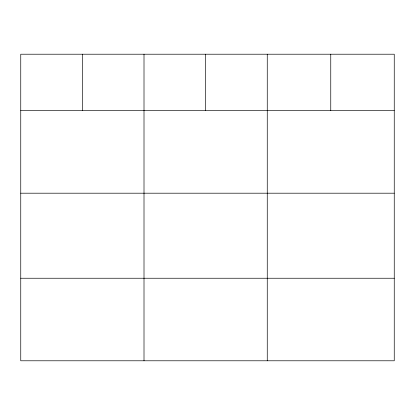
<?xml version="1.0" encoding="UTF-8"?>
<svg xmlns="http://www.w3.org/2000/svg" width="415" height="415" viewBox="0 0 415 415"><rect width="100%" height="100%" fill="white"/><g stroke="black" fill="none" stroke-linecap="round" stroke-linejoin="round"><path stroke-width="0.62" d="M394.25 193.198L394.25 54.215L20.75 54.215L20.75 360.785L394.25 360.785L394.25 193.198L20.75 193.198M20.75 110.649L394.25 110.649M20.75 278.242L394.25 278.242M330.755 54.215L330.755 110.649M267.26 54.215L267.26 360.785M205.632 54.215L205.632 110.649M144.005 54.215L144.005 360.785M82.378 54.215L82.378 110.649"/></g></svg>
